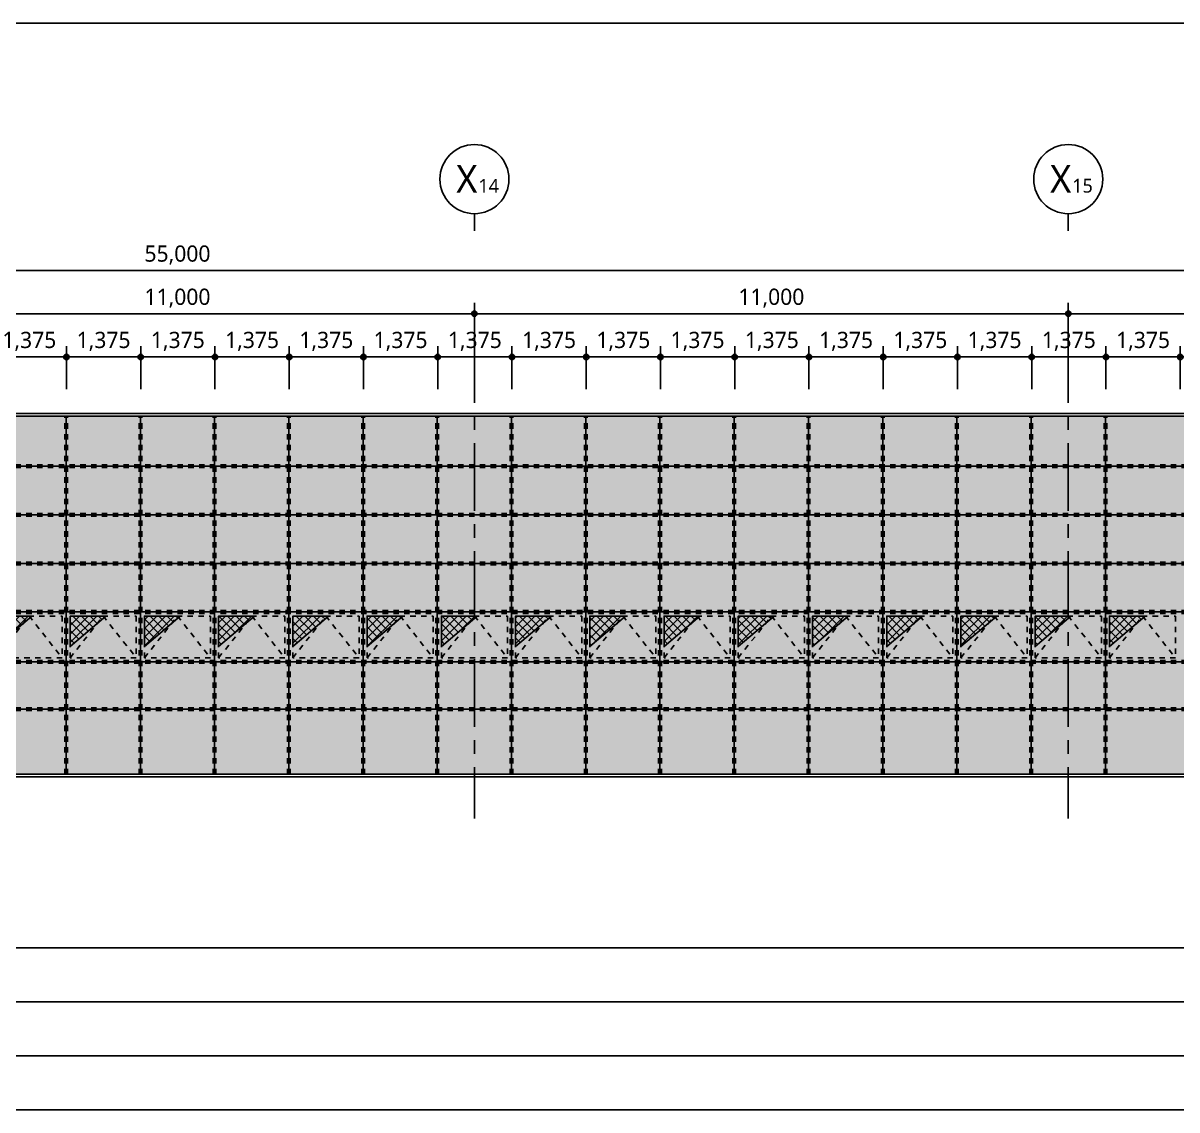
# Model space of a CAD drawing. Header units: millimetres. Extents: x 37653813 to 38677796, y 586285 to 874285.
# Drawn here: x 38635877 to 38657249, y 588385 to 608518 of the extents above; entities that cross this region are included whole.
import ezdxf
from ezdxf.enums import TextEntityAlignment as Align
from ezdxf.xclip import XClip

# ---------------------------------------------------------------- set-up
doc = ezdxf.new("R2010")
doc.units = ezdxf.units.MM
doc.header["$LTSCALE"] = 1000
doc.header["$MEASUREMENT"] = 0
doc.header["$XCLIPFRAME"] = 0
doc.header["$PDSIZE"] = -10
doc.linetypes.add('CENTER', pattern=[2, 1.25, -0.25, 0.25, -0.25])
doc.linetypes.add('HIDDEN', pattern=[2, 1, -1])
doc.layers.get('0').update_dxf_attribs({"linetype": 'CONTINUOUS'})
doc.layers.get('Defpoints').update_dxf_attribs({"color": 161, "linetype": 'CONTINUOUS'})
for name, color, linetype in [('BOX', 6, 'CONTINUOUS'), ('CEN(ST)', 1, 'CENTER'), ('dim0', 7, 'CONTINUOUS'), ('hatch', 8, 'CONTINUOUS'), ('SYM(AXIS)', 7, 'CONTINUOUS'), ('TEXT(AXIS)', 2, 'CONTINUOUS'), ('WIN(커튼월)_외부', 4, 'CONTINUOUS'), ('WIN(커튼월_HID)_외부', 252, 'HIDDEN'), ('WIN_3(커튼월)_외부', 252, 'HIDDEN')]:
    doc.layers.add(name, color=color, linetype=linetype)
doc.layers.add('먹-WIN(커튼월)', color=7, linetype='CONTINUOUS', true_color=0xe0f2ff)
doc.styles.add('나눔바른고딕', font='NanumBarunGothic.ttf')
doc.dimstyles.new('A1-100', dxfattribs={"dimtxt": 3, "dimasz": 1, "dimexe": 2, "dimexo": 2, "dimgap": 1, "dimtad": 1, "dimdec": 0, "dimzin": 12, "dimdsep": 46, "dimlunit": 6, "dimtxsty": '나눔바른고딕', "dimblk1": 'DIMDOT', "dimblk2": 'DIMDOT', "dimsah": 1, "dimcen": -1, "dimdle": 2, "dimclrd": 256, "dimclre": 256, "dimclrt": 3, "dimadec": 0, "dimazin": 0, "dimtfac": 1, "dimtdec": 0, "dimtix": 1, "dimtmove": 2, "dimatfit": 3, "dimldrblk": 'DIMDOT', "dimfxl": 1, "dimtvp": 1, "dimtolj": 1, "dimtzin": 12, "dimlwd": -1, "dimlwe": -1, "dimarcsym": 0})

# ---------------------------------------------------------------- blocks, each defined once
blk = doc.blocks.new('A$C2DB153E7')
at = {"layer": 'hatch'}
h = blk.add_hatch(dxfattribs=at)
h.set_pattern_fill('_USER', color=252, scale=112.5, angle=45, double=1, pattern_type=0)
h.set_pattern_definition([(44.99999999999999, (-5906.3366872482, -13786.875), (-79.5495128834866, 79.5495128834866), []), (135, (-5906.3366872482, -13786.875), (-79.5495128834866, -79.5495128834866), [])])
h.paths.add_polyline_path([(662.5000000037253, 0), (-7.450580596923828e-09, -562.5), (-7.450580596923828e-09, 0)])
at = {"layer": 'hatch', "color": 252}
blk.add_lwpolyline([(662.5000000037253, 0), (-7.450580596923828e-09, -562.5), (-7.450580596923828e-09, 0)], close=True, dxfattribs=at)
blk = doc.blocks.new('A$C26893fde')
blk.add_wipeout([(8126.9086349383, 7189.999418636842), (174351.90863494674, 7189.999418636347), (174351.90863494674, 459.99941864199354), (8126.9086349383, 459.9994186424592)])
at = {"layer": '먹-WIN(커튼월)', "ltscale": 0.1}
h = blk.add_hatch(dxfattribs=at)
h.set_pattern_fill('DOTS', color=254, scale=3000)
h.set_pattern_definition([(0, (-37795372.13502173, -766752.4705113305), (93.75, 187.5), [0, -187.5])])
h.paths.add_polyline_path([(174301.9086349458, 7139.999418635969), (8176.9086349383, 7139.999418636435), (8176.9086349383, 4389.999418637832), (174301.9086349458, 4389.999418637366)])
h = blk.add_hatch(dxfattribs=at)
h.set_pattern_fill('DOTS', color=256, scale=3000)
h.set_pattern_definition([(0, (-37795372.13502173, -769452.4705113304), (93.75, 187.5), [0, -187.5])])
h.paths.add_polyline_path([(174301.9086349458, 4389.999418637482), (8176.9086349383, 4389.999418637948), (8176.9086349383, 1689.999418637948), (174301.9086349458, 1689.999418637482)])
h = blk.add_hatch(dxfattribs=at)
h.set_pattern_fill('DOTS', color=254, scale=3000)
h.set_pattern_definition([(0, (-37795372.13502173, -772202.4705113296), (93.75, 187.5), [0, -187.5])])
h.paths.add_polyline_path([(174301.9086349458, 1689.9994186369), (8176.9086349383, 1689.999418637366), (8176.9086349383, 509.9994186453987), (174301.9086349458, 509.999418644933)])
at = {"layer": 'WIN(커튼월)_외부', "ltscale": 1000}
for p, q in [((8126.9086349383, 7189.999418636551), (174351.9086349458, 7189.999418636085)), ((8126.9086349383, 7189.999418636551), (174351.9086349458, 7189.999418636085)), ((8176.9086349383, 7139.999418636551), (174301.9086349458, 7139.999418636085)), ((144239.4086349383, 509.999418644933), (144239.4086349383, 7139.999418636551)), ((145614.4086349383, 509.999418644933), (145614.4086349383, 7139.999418636551)), ((146989.4086349383, 509.999418644933), (146989.4086349383, 7139.999418636551)), ((148364.4086349383, 509.999418644933), (148364.4086349383, 7139.999418636551)), ((149739.4086349383, 509.999418644933), (149739.4086349383, 7139.999418636551)), ((151114.4086349383, 509.999418644933), (151114.4086349383, 7139.999418636551)), ((152489.4086349383, 509.999418644933), (152489.4086349383, 7139.999418636551)), ((153864.4086349383, 509.999418644933), (153864.4086349383, 7139.999418636551)), ((155239.4086349383, 509.999418644933), (155239.4086349383, 7139.999418636551)), ((156614.4086349383, 509.999418644933), (156614.4086349383, 7139.999418636551)), ((157989.4086349383, 509.999418644933), (157989.4086349383, 7139.999418636551)), ((159364.4086349383, 509.999418644933), (159364.4086349383, 7139.999418636551)), ((160739.4086349383, 509.999418644933), (160739.4086349383, 7139.999418636551)), ((162114.4086349383, 509.999418644933), (162114.4086349383, 7139.999418636551)), ((163489.4086349383, 509.999418644933), (163489.4086349383, 7139.999418636551)), ((8176.9086349383, 6214.999418638414), (174251.9086349458, 6214.999418637948)), ((8176.9086349383, 6214.999418638414), (174251.9086349458, 6214.999418637948)), ((8176.9086349383, 6214.999418638414), (174251.9086349458, 6214.999418637948)), ((8176.9086349383, 6214.999418638414), (174251.9086349458, 6214.999418637948)), ((8176.9086349383, 5314.999418638414), (174251.9086349458, 5314.999418637948)), ((8176.9086349383, 5314.999418638414), (174251.9086349458, 5314.999418637948)), ((8176.9086349383, 5314.999418638414), (174251.9086349458, 5314.999418637948)), ((8176.9086349383, 5314.999418638414), (174251.9086349458, 5314.999418637948)), ((8176.9086349383, 4414.999418638414), (174251.9086349458, 4414.999418637948)), ((8176.9086349383, 4414.999418638414), (174251.9086349458, 4414.999418637948)), ((8176.9086349383, 4414.999418638414), (174251.9086349458, 4414.999418637948)), ((8176.9086349383, 4414.999418638414), (174251.9086349458, 4414.999418637948)), ((8176.9086349383, 3514.999418638414), (174251.9086349458, 3514.999418637948)), ((8176.9086349383, 2589.999418638414), (174251.9086349458, 2589.999418637948)), ((8176.9086349383, 1714.999418638414), (174251.9086349458, 1714.999418637948)), ((8126.9086349383, 459.9994186458644), (174351.9086349458, 459.9994186453987)), ((8176.9086349383, 509.999418644933), (174301.9086349458, 509.9994186453987))]:
    blk.add_line(p, q, dxfattribs=at)
at = {"layer": 'WIN(커튼월_HID)_외부', "ltscale": 0.1}
for p, q in [((144214.4086349383, 509.999418644933), (144214.4086349383, 7139.999418636551)), ((144264.4086349383, 509.999418644933), (144264.4086349383, 7139.999418636551)), ((145589.4086349383, 509.999418644933), (145589.4086349383, 7139.999418636551)), ((145639.4086349383, 509.999418644933), (145639.4086349383, 7139.999418636551)), ((146964.4086349383, 509.999418644933), (146964.4086349383, 7139.999418636551)), ((147014.4086349383, 509.999418644933), (147014.4086349383, 7139.999418636551)), ((148339.4086349383, 509.999418644933), (148339.4086349383, 7139.999418636551)), ((148389.4086349383, 509.999418644933), (148389.4086349383, 7139.999418636551)), ((149714.4086349383, 509.999418644933), (149714.4086349383, 7139.999418636551)), ((149764.4086349383, 509.999418644933), (149764.4086349383, 7139.999418636551)), ((151089.4086349383, 509.999418644933), (151089.4086349383, 7139.999418636551)), ((151139.4086349383, 509.999418644933), (151139.4086349383, 7139.999418636551)), ((152464.4086349383, 509.999418644933), (152464.4086349383, 7139.999418636551)), ((152514.4086349383, 509.999418644933), (152514.4086349383, 7139.999418636551)), ((153839.4086349383, 509.999418644933), (153839.4086349383, 7139.999418636551)), ((153889.4086349383, 509.999418644933), (153889.4086349383, 7139.999418636551)), ((155214.4086349383, 509.999418644933), (155214.4086349383, 7139.999418636551)), ((155264.4086349383, 509.999418644933), (155264.4086349383, 7139.999418636551)), ((156589.4086349383, 509.999418644933), (156589.4086349383, 7139.999418636551)), ((156639.4086349383, 509.999418644933), (156639.4086349383, 7139.999418636551)), ((157964.4086349383, 509.999418644933), (157964.4086349383, 7139.999418636551)), ((158014.4086349383, 509.999418644933), (158014.4086349383, 7139.999418636551)), ((159339.4086349383, 509.999418644933), (159339.4086349383, 7139.999418636551)), ((159389.4086349383, 509.999418644933), (159389.4086349383, 7139.999418636551)), ((160714.4086349383, 509.999418644933), (160714.4086349383, 7139.999418636551)), ((160764.4086349383, 509.999418644933), (160764.4086349383, 7139.999418636551)), ((162089.4086349383, 509.999418644933), (162089.4086349383, 7139.999418636551)), ((162139.4086349383, 509.999418644933), (162139.4086349383, 7139.999418636551)), ((163464.4086349383, 509.999418644933), (163464.4086349383, 7139.999418636551)), ((163514.4086349383, 509.999418644933), (163514.4086349383, 7139.999418636551)), ((8176.9086349383, 6239.999418638414), (174251.9086349458, 6239.999418637948)), ((8171.9086349383, 6189.999418638414), (174246.9086349458, 6189.999418637017)), ((8171.9086349383, 5289.999418638414), (174246.9086349458, 5289.999418637017)), ((8176.9086349383, 5339.999418638414), (174251.9086349458, 5339.999418637948)), ((8171.9086349383, 4389.999418638414), (174246.9086349458, 4389.999418637017)), ((8176.9086349383, 4439.999418638414), (174251.9086349458, 4439.999418637948)), ((8176.9086349383, 3539.999418638414), (174251.9086349458, 3539.999418637948)), ((8176.9086349383, 3489.999418638414), (174251.9086349458, 3489.999418637017)), ((8176.9086349383, 2614.999418638414), (174251.9086349458, 2614.999418637948)), ((8176.9086349383, 2564.999418638414), (174251.9086349458, 2564.999418637017)), ((8176.9086349383, 1739.999418638414), (174251.9086349458, 1739.999418637948)), ((8176.9086349383, 1689.999418638414), (174251.9086349458, 1689.999418637017))]:
    blk.add_line(p, q, dxfattribs=at)
for points in [[(142939.4086349383, 3439.999418638414), (144164.4086349383, 3439.999418638414), (144164.4086349383, 2664.999418638414), (142939.4086349383, 2664.999418638414)], [(144314.4086349383, 3439.999418638414), (145539.4086349383, 3439.999418638414), (145539.4086349383, 2664.999418638414), (144314.4086349383, 2664.999418638414)], [(145689.4086349383, 3439.999418638414), (146914.4086349383, 3439.999418638414), (146914.4086349383, 2664.999418638414), (145689.4086349383, 2664.999418638414)], [(147064.4086349383, 3439.999418638414), (148289.4086349383, 3439.999418638414), (148289.4086349383, 2664.999418638414), (147064.4086349383, 2664.999418638414)], [(148439.4086349383, 3439.999418638414), (149664.4086349383, 3439.999418638414), (149664.4086349383, 2664.999418638414), (148439.4086349383, 2664.999418638414)], [(149814.4086349383, 3439.999418638414), (151039.4086349383, 3439.999418638414), (151039.4086349383, 2664.999418638414), (149814.4086349383, 2664.999418638414)], [(151189.4086349383, 3439.999418638414), (152414.4086349383, 3439.999418638414), (152414.4086349383, 2664.999418638414), (151189.4086349383, 2664.999418638414)], [(152564.4086349383, 3439.999418638414), (153789.4086349383, 3439.999418638414), (153789.4086349383, 2664.999418638414), (152564.4086349383, 2664.999418638414)], [(153939.4086349383, 3439.999418638414), (155164.4086349383, 3439.999418638414), (155164.4086349383, 2664.999418638414), (153939.4086349383, 2664.999418638414)], [(155314.4086349383, 3439.999418638414), (156539.4086349383, 3439.999418638414), (156539.4086349383, 2664.999418638414), (155314.4086349383, 2664.999418638414)], [(156689.4086349383, 3439.999418638414), (157914.4086349383, 3439.999418638414), (157914.4086349383, 2664.999418638414), (156689.4086349383, 2664.999418638414)], [(158064.4086349383, 3439.999418638414), (159289.4086349383, 3439.999418638414), (159289.4086349383, 2664.999418638414), (158064.4086349383, 2664.999418638414)], [(159439.4086349383, 3439.999418638414), (160664.4086349383, 3439.999418638414), (160664.4086349383, 2664.999418638414), (159439.4086349383, 2664.999418638414)], [(160814.4086349383, 3439.999418638414), (162039.4086349383, 3439.999418638414), (162039.4086349383, 2664.999418638414), (160814.4086349383, 2664.999418638414)], [(162189.4086349383, 3439.999418638414), (163414.4086349383, 3439.999418638414), (163414.4086349383, 2664.999418638414), (162189.4086349383, 2664.999418638414)], [(163564.4086349383, 3439.999418638414), (164789.4086349383, 3439.999418638414), (164789.4086349383, 2664.999418638414), (163564.4086349383, 2664.999418638414)]]:
    blk.add_lwpolyline(points, close=True, dxfattribs=at)
at = {"layer": 'WIN_3(커튼월)_외부', "ltscale": 0.1}
for points in [[(142939.4086349383, 2664.999418638414), (143551.9086349383, 3439.999418638414), (144164.4086349383, 2664.999418638414)], [(144314.4086349383, 2664.999418638414), (144926.9086349383, 3439.999418638414), (145539.4086349383, 2664.999418638414)], [(145689.4086349383, 2664.999418638414), (146301.9086349383, 3439.999418638414), (146914.4086349383, 2664.999418638414)], [(147064.4086349383, 2664.999418638414), (147676.9086349383, 3439.999418638414), (148289.4086349383, 2664.999418638414)], [(148439.4086349383, 2664.999418638414), (149051.9086349383, 3439.999418638414), (149664.4086349383, 2664.999418638414)], [(149814.4086349383, 2664.999418638414), (150426.9086349383, 3439.999418638414), (151039.4086349383, 2664.999418638414)], [(151189.4086349383, 2664.999418638414), (151801.9086349383, 3439.999418638414), (152414.4086349383, 2664.999418638414)], [(152564.4086349383, 2664.999418638414), (153176.9086349383, 3439.999418638414), (153789.4086349383, 2664.999418638414)], [(153939.4086349383, 2664.999418638414), (154551.9086349383, 3439.999418638414), (155164.4086349383, 2664.999418638414)], [(155314.4086349383, 2664.999418638414), (155926.9086349383, 3439.999418638414), (156539.4086349383, 2664.999418638414)], [(156689.4086349383, 2664.999418638414), (157301.9086349383, 3439.999418638414), (157914.4086349383, 2664.999418638414)], [(158064.4086349383, 2664.999418638414), (158676.9086349383, 3439.999418638414), (159289.4086349383, 2664.999418638414)], [(159439.4086349383, 2664.999418638414), (160051.9086349383, 3439.999418638414), (160664.4086349383, 2664.999418638414)], [(160814.4086349383, 2664.999418638414), (161426.9086349383, 3439.999418638414), (162039.4086349383, 2664.999418638414)], [(162189.4086349383, 2664.999418638414), (162801.9086349383, 3439.999418638414), (163414.4086349383, 2664.999418638414)], [(163564.4086349383, 2664.999418638414), (164176.9086349383, 3439.999418638414), (164789.4086349383, 2664.999418638414)]]:
    blk.add_lwpolyline(points, dxfattribs=at)
at = {"ltscale": 0.1}
for p in [(142939.4086349458, 3439.999418638414), (144314.4086349458, 3439.999418638414), (145689.4086349458, 3439.999418638414), (147064.4086349458, 3439.999418638414), (148439.4086349458, 3439.999418638414), (149814.4086349458, 3439.999418638414), (151189.4086349458, 3439.999418638414), (152564.4086349458, 3439.999418638414), (153939.4086349458, 3439.999418638414), (155314.4086349458, 3439.999418638414), (156689.4086349458, 3439.999418638414), (158064.4086349458, 3439.999418638414), (159439.4086349458, 3439.999418638414), (160814.4086349458, 3439.999418638414), (162189.4086349458, 3439.999418638414), (163564.4086349458, 3439.999418638414)]:
    blk.add_blockref('A$C2DB153E7', p, dxfattribs=at)
blk = doc.blocks.new('DIMDOT')
at = {"linetype": 'Continuous'}
for p, q in [((-2, 0), (2, 0)), ((0, -2), (0, 2))]:
    blk.add_line(p, q, dxfattribs=at)
for radius in [0.5, 0.25]:
    blk.add_circle((0, 0), radius, dxfattribs=at)
blk = doc.blocks.new('*D309')
at = {"layer": 'Defpoints', "color": 0, "transparency": 16777216}
for p in [(38666236.51168851, 603933.8459047583), (38611236.51168855, 601533.8459047583), (38666236.51168851, 601533.8459047572)]:
    blk.add_point(p, dxfattribs=at)
at = {"layer": 'dim0', "transparency": 16777216}
for p, q in [((38611236.51168855, 601733.8459047583), (38611236.51168855, 604133.8459047583)), ((38666236.51168851, 601733.8459047572), (38666236.51168851, 604133.8459047583)), ((38611336.51168855, 603933.8459047583), (38666136.51168851, 603933.8459047583))]:
    blk.add_line(p, q, dxfattribs=at)
at = {"layer": 'dim0', "transparency": 16777216, "xscale": 100, "yscale": 100, "zscale": 100, "rotation": 180}
blk.add_blockref('DIMDOT', (38611236.51168855, 603933.8459047583), dxfattribs=at)
at = {"layer": 'dim0', "transparency": 16777216, "xscale": 100, "yscale": 100, "zscale": 100}
blk.add_blockref('DIMDOT', (38666236.51168851, 603933.8459047583), dxfattribs=at)
at = {"layer": 'dim0', "color": 3, "transparency": 16777216, "insert": (38638736.51168853, 604221.5019380454), "char_height": 300, "attachment_point": 5, "style": '나눔바른고딕'}
blk.add_mtext('\\A1;55,000', dxfattribs=at)
blk = doc.blocks.new('*D314')
at = {"layer": 'Defpoints', "color": 0, "transparency": 16777216}
for p in [(38633236.51168852, 603133.845904756), (38633236.51168852, 601533.8459047562), (38644236.51168852, 601533.8459047568)]:
    blk.add_point(p, dxfattribs=at)
at = {"layer": 'dim0', "transparency": 16777216}
for p, q in [((38633236.51168852, 601733.8459047562), (38633236.51168852, 603333.845904756)), ((38644136.51168852, 603133.845904756), (38633336.51168852, 603133.845904756)), ((38644236.51168852, 601733.8459047568), (38644236.51168852, 603333.845904756))]:
    blk.add_line(p, q, dxfattribs=at)
at = {"layer": 'dim0', "transparency": 16777216, "xscale": 100, "yscale": 100, "zscale": 100, "rotation": 180}
blk.add_blockref('DIMDOT', (38633236.51168852, 603133.845904756), dxfattribs=at)
at = {"layer": 'dim0', "transparency": 16777216, "xscale": 100, "yscale": 100, "zscale": 100}
blk.add_blockref('DIMDOT', (38644236.51168852, 603133.845904756), dxfattribs=at)
at = {"layer": 'dim0', "color": 3, "transparency": 16777216, "insert": (38638736.51168852, 603421.501938043), "char_height": 300, "attachment_point": 5, "style": '나눔바른고딕'}
blk.add_mtext('\\A1;11,000', dxfattribs=at)
blk = doc.blocks.new('A$C2F20087E')
at = {"layer": 'SYM(AXIS)'}
blk.add_line((600.0000756429507, -3.89362685382e-05), (600.0000756434165, 299.9999610639643), dxfattribs=at)
blk.add_circle((600.0000756429507, 899.9999610637316), 600, dxfattribs=at)
blk = doc.blocks.new('*D315')
at = {"layer": 'Defpoints', "color": 0, "transparency": 16777216}
for p in [(38644236.51168852, 603133.845904756), (38644236.51168852, 601533.8459047562), (38655236.51168852, 601533.8459047568)]:
    blk.add_point(p, dxfattribs=at)
at = {"layer": 'dim0', "transparency": 16777216}
for p, q in [((38644236.51168852, 601733.8459047562), (38644236.51168852, 603333.845904756)), ((38655136.51168852, 603133.845904756), (38644336.51168852, 603133.845904756)), ((38655236.51168852, 601733.8459047568), (38655236.51168852, 603333.845904756))]:
    blk.add_line(p, q, dxfattribs=at)
at = {"layer": 'dim0', "transparency": 16777216, "xscale": 100, "yscale": 100, "zscale": 100, "rotation": 180}
blk.add_blockref('DIMDOT', (38644236.51168852, 603133.845904756), dxfattribs=at)
at = {"layer": 'dim0', "transparency": 16777216, "xscale": 100, "yscale": 100, "zscale": 100}
blk.add_blockref('DIMDOT', (38655236.51168852, 603133.845904756), dxfattribs=at)
at = {"layer": 'dim0', "color": 3, "transparency": 16777216, "insert": (38649736.51168852, 603421.501938043), "char_height": 300, "attachment_point": 5, "style": '나눔바른고딕'}
blk.add_mtext('\\A1;11,000', dxfattribs=at)
blk = doc.blocks.new('*D316')
at = {"layer": 'Defpoints', "color": 0, "transparency": 16777216}
for p in [(38655236.51168852, 603133.845904756), (38655236.51168852, 601533.8459047562), (38666236.51168852, 601533.8459047568)]:
    blk.add_point(p, dxfattribs=at)
at = {"layer": 'dim0', "transparency": 16777216}
for p, q in [((38655236.51168852, 601733.8459047562), (38655236.51168852, 603333.845904756)), ((38666136.51168852, 603133.845904756), (38655336.51168852, 603133.845904756)), ((38666236.51168852, 601733.8459047568), (38666236.51168852, 603333.845904756))]:
    blk.add_line(p, q, dxfattribs=at)
at = {"layer": 'dim0', "transparency": 16777216, "xscale": 100, "yscale": 100, "zscale": 100, "rotation": 180}
blk.add_blockref('DIMDOT', (38655236.51168852, 603133.845904756), dxfattribs=at)
at = {"layer": 'dim0', "transparency": 16777216, "xscale": 100, "yscale": 100, "zscale": 100}
blk.add_blockref('DIMDOT', (38666236.51168852, 603133.845904756), dxfattribs=at)
at = {"layer": 'dim0', "color": 3, "transparency": 16777216, "insert": (38660736.51168852, 603421.501938043), "char_height": 300, "attachment_point": 5, "style": '나눔바른고딕'}
blk.add_mtext('\\A1;11,000', dxfattribs=at)
blk = doc.blocks.new('*D333')
at = {"layer": 'Defpoints', "color": 0, "transparency": 16777216}
for p in [(38636679.54820521, 602333.8459047576), (38635304.54820521, 601533.8459047576), (38636679.54820521, 601533.8459050359)]:
    blk.add_point(p, dxfattribs=at)
at = {"layer": 'dim0', "transparency": 16777216}
for p, q in [((38635304.54820521, 601733.8459047576), (38635304.54820521, 602533.8459047576)), ((38636679.54820521, 601733.8459050359), (38636679.54820521, 602533.8459047576)), ((38635404.54820521, 602333.8459047576), (38636579.54820521, 602333.8459047576))]:
    blk.add_line(p, q, dxfattribs=at)
at = {"layer": 'dim0', "transparency": 16777216, "xscale": 100, "yscale": 100, "zscale": 100, "rotation": 180}
blk.add_blockref('DIMDOT', (38635304.54820521, 602333.8459047576), dxfattribs=at)
at = {"layer": 'dim0', "transparency": 16777216, "xscale": 100, "yscale": 100, "zscale": 100}
blk.add_blockref('DIMDOT', (38636679.54820521, 602333.8459047576), dxfattribs=at)
at = {"layer": 'dim0', "color": 3, "transparency": 16777216, "insert": (38635992.04820521, 602621.7099824275), "char_height": 300, "attachment_point": 5, "style": '나눔바른고딕'}
blk.add_mtext('\\A1;1,375', dxfattribs=at)
blk = doc.blocks.new('*D334')
at = {"layer": 'Defpoints', "color": 0, "transparency": 16777216}
for p in [(38638054.87388266, 602333.8459047576), (38636679.87388266, 601533.8459047576), (38638054.87388266, 601533.8459050359)]:
    blk.add_point(p, dxfattribs=at)
at = {"layer": 'dim0', "transparency": 16777216}
for p, q in [((38636679.87388266, 601733.8459047576), (38636679.87388266, 602533.8459047576)), ((38638054.87388266, 601733.8459050359), (38638054.87388266, 602533.8459047576)), ((38636779.87388266, 602333.8459047576), (38637954.87388266, 602333.8459047576))]:
    blk.add_line(p, q, dxfattribs=at)
at = {"layer": 'dim0', "transparency": 16777216, "xscale": 100, "yscale": 100, "zscale": 100, "rotation": 180}
blk.add_blockref('DIMDOT', (38636679.87388266, 602333.8459047576), dxfattribs=at)
at = {"layer": 'dim0', "transparency": 16777216, "xscale": 100, "yscale": 100, "zscale": 100}
blk.add_blockref('DIMDOT', (38638054.87388266, 602333.8459047576), dxfattribs=at)
at = {"layer": 'dim0', "color": 3, "transparency": 16777216, "insert": (38637367.37388266, 602621.7099824275), "char_height": 300, "attachment_point": 5, "style": '나눔바른고딕'}
blk.add_mtext('\\A1;1,375', dxfattribs=at)
blk = doc.blocks.new('*D335')
at = {"layer": 'Defpoints', "color": 0, "transparency": 16777216}
for p in [(38639430.19956011, 602333.8459047576), (38638055.19956011, 601533.8459047576), (38639430.19956011, 601533.8459050359)]:
    blk.add_point(p, dxfattribs=at)
at = {"layer": 'dim0', "transparency": 16777216}
for p, q in [((38638055.19956011, 601733.8459047576), (38638055.19956011, 602533.8459047576)), ((38639430.19956011, 601733.8459050359), (38639430.19956011, 602533.8459047576)), ((38638155.19956011, 602333.8459047576), (38639330.19956011, 602333.8459047576))]:
    blk.add_line(p, q, dxfattribs=at)
at = {"layer": 'dim0', "transparency": 16777216, "xscale": 100, "yscale": 100, "zscale": 100, "rotation": 180}
blk.add_blockref('DIMDOT', (38638055.19956011, 602333.8459047576), dxfattribs=at)
at = {"layer": 'dim0', "transparency": 16777216, "xscale": 100, "yscale": 100, "zscale": 100}
blk.add_blockref('DIMDOT', (38639430.19956011, 602333.8459047576), dxfattribs=at)
at = {"layer": 'dim0', "color": 3, "transparency": 16777216, "insert": (38638742.69956011, 602621.7099824275), "char_height": 300, "attachment_point": 5, "style": '나눔바른고딕'}
blk.add_mtext('\\A1;1,375', dxfattribs=at)
blk = doc.blocks.new('*D336')
at = {"layer": 'Defpoints', "color": 0, "transparency": 16777216}
for p in [(38640805.52523756, 602333.8459047576), (38639430.52523756, 601533.8459047576), (38640805.52523756, 601533.8459050359)]:
    blk.add_point(p, dxfattribs=at)
at = {"layer": 'dim0', "transparency": 16777216}
for p, q in [((38639430.52523756, 601733.8459047576), (38639430.52523756, 602533.8459047576)), ((38640805.52523756, 601733.8459050359), (38640805.52523756, 602533.8459047576)), ((38639530.52523756, 602333.8459047576), (38640705.52523756, 602333.8459047576))]:
    blk.add_line(p, q, dxfattribs=at)
at = {"layer": 'dim0', "transparency": 16777216, "xscale": 100, "yscale": 100, "zscale": 100, "rotation": 180}
blk.add_blockref('DIMDOT', (38639430.52523756, 602333.8459047576), dxfattribs=at)
at = {"layer": 'dim0', "transparency": 16777216, "xscale": 100, "yscale": 100, "zscale": 100}
blk.add_blockref('DIMDOT', (38640805.52523756, 602333.8459047576), dxfattribs=at)
at = {"layer": 'dim0', "color": 3, "transparency": 16777216, "insert": (38640118.02523756, 602621.7099824275), "char_height": 300, "attachment_point": 5, "style": '나눔바른고딕'}
blk.add_mtext('\\A1;1,375', dxfattribs=at)
blk = doc.blocks.new('*D337')
at = {"layer": 'Defpoints', "color": 0, "transparency": 16777216}
for p in [(38642180.85091501, 602333.8459047576), (38640805.85091501, 601533.8459047576), (38642180.85091501, 601533.8459050359)]:
    blk.add_point(p, dxfattribs=at)
at = {"layer": 'dim0', "transparency": 16777216}
for p, q in [((38640805.85091501, 601733.8459047576), (38640805.85091501, 602533.8459047576)), ((38642180.85091501, 601733.8459050359), (38642180.85091501, 602533.8459047576)), ((38640905.85091501, 602333.8459047576), (38642080.85091501, 602333.8459047576))]:
    blk.add_line(p, q, dxfattribs=at)
at = {"layer": 'dim0', "transparency": 16777216, "xscale": 100, "yscale": 100, "zscale": 100, "rotation": 180}
blk.add_blockref('DIMDOT', (38640805.85091501, 602333.8459047576), dxfattribs=at)
at = {"layer": 'dim0', "transparency": 16777216, "xscale": 100, "yscale": 100, "zscale": 100}
blk.add_blockref('DIMDOT', (38642180.85091501, 602333.8459047576), dxfattribs=at)
at = {"layer": 'dim0', "color": 3, "transparency": 16777216, "insert": (38641493.35091501, 602621.7099824275), "char_height": 300, "attachment_point": 5, "style": '나눔바른고딕'}
blk.add_mtext('\\A1;1,375', dxfattribs=at)
blk = doc.blocks.new('*D338')
at = {"layer": 'Defpoints', "color": 0, "transparency": 16777216}
for p in [(38643556.17659246, 602333.8459047576), (38642181.17659246, 601533.8459047576), (38643556.17659246, 601533.8459050359)]:
    blk.add_point(p, dxfattribs=at)
at = {"layer": 'dim0', "transparency": 16777216}
for p, q in [((38642181.17659246, 601733.8459047576), (38642181.17659246, 602533.8459047576)), ((38643556.17659246, 601733.8459050359), (38643556.17659246, 602533.8459047576)), ((38642281.17659246, 602333.8459047576), (38643456.17659246, 602333.8459047576))]:
    blk.add_line(p, q, dxfattribs=at)
at = {"layer": 'dim0', "transparency": 16777216, "xscale": 100, "yscale": 100, "zscale": 100, "rotation": 180}
blk.add_blockref('DIMDOT', (38642181.17659246, 602333.8459047576), dxfattribs=at)
at = {"layer": 'dim0', "transparency": 16777216, "xscale": 100, "yscale": 100, "zscale": 100}
blk.add_blockref('DIMDOT', (38643556.17659246, 602333.8459047576), dxfattribs=at)
at = {"layer": 'dim0', "color": 3, "transparency": 16777216, "insert": (38642868.67659246, 602621.7099824275), "char_height": 300, "attachment_point": 5, "style": '나눔바른고딕'}
blk.add_mtext('\\A1;1,375', dxfattribs=at)
blk = doc.blocks.new('*D339')
at = {"layer": 'Defpoints', "color": 0, "transparency": 16777216}
for p in [(38644931.50226991, 602333.8459047576), (38643556.50226991, 601533.8459047576), (38644931.50226991, 601533.8459050359)]:
    blk.add_point(p, dxfattribs=at)
at = {"layer": 'dim0', "transparency": 16777216}
for p, q in [((38643556.50226991, 601733.8459047576), (38643556.50226991, 602533.8459047576)), ((38644931.50226991, 601733.8459050359), (38644931.50226991, 602533.8459047576)), ((38643656.50226991, 602333.8459047576), (38644831.50226991, 602333.8459047576))]:
    blk.add_line(p, q, dxfattribs=at)
at = {"layer": 'dim0', "transparency": 16777216, "xscale": 100, "yscale": 100, "zscale": 100, "rotation": 180}
blk.add_blockref('DIMDOT', (38643556.50226991, 602333.8459047576), dxfattribs=at)
at = {"layer": 'dim0', "transparency": 16777216, "xscale": 100, "yscale": 100, "zscale": 100}
blk.add_blockref('DIMDOT', (38644931.50226991, 602333.8459047576), dxfattribs=at)
at = {"layer": 'dim0', "color": 3, "transparency": 16777216, "insert": (38644244.00226991, 602621.7099824275), "char_height": 300, "attachment_point": 5, "style": '나눔바른고딕'}
blk.add_mtext('\\A1;1,375', dxfattribs=at)
blk = doc.blocks.new('*D340')
at = {"layer": 'Defpoints', "color": 0, "transparency": 16777216}
for p in [(38646306.82794736, 602333.8459047576), (38644931.82794736, 601533.8459047576), (38646306.82794736, 601533.8459050359)]:
    blk.add_point(p, dxfattribs=at)
at = {"layer": 'dim0', "transparency": 16777216}
for p, q in [((38644931.82794736, 601733.8459047576), (38644931.82794736, 602533.8459047576)), ((38646306.82794736, 601733.8459050359), (38646306.82794736, 602533.8459047576)), ((38645031.82794736, 602333.8459047576), (38646206.82794736, 602333.8459047576))]:
    blk.add_line(p, q, dxfattribs=at)
at = {"layer": 'dim0', "transparency": 16777216, "xscale": 100, "yscale": 100, "zscale": 100, "rotation": 180}
blk.add_blockref('DIMDOT', (38644931.82794736, 602333.8459047576), dxfattribs=at)
at = {"layer": 'dim0', "transparency": 16777216, "xscale": 100, "yscale": 100, "zscale": 100}
blk.add_blockref('DIMDOT', (38646306.82794736, 602333.8459047576), dxfattribs=at)
at = {"layer": 'dim0', "color": 3, "transparency": 16777216, "insert": (38645619.32794736, 602621.7099824275), "char_height": 300, "attachment_point": 5, "style": '나눔바른고딕'}
blk.add_mtext('\\A1;1,375', dxfattribs=at)
blk = doc.blocks.new('*D341')
at = {"layer": 'Defpoints', "color": 0, "transparency": 16777216}
for p in [(38647682.15362481, 602333.8459047576), (38646307.15362481, 601533.8459047576), (38647682.15362481, 601533.8459050359)]:
    blk.add_point(p, dxfattribs=at)
at = {"layer": 'dim0', "transparency": 16777216}
for p, q in [((38646307.15362481, 601733.8459047576), (38646307.15362481, 602533.8459047576)), ((38647682.15362481, 601733.8459050359), (38647682.15362481, 602533.8459047576)), ((38646407.15362481, 602333.8459047576), (38647582.15362481, 602333.8459047576))]:
    blk.add_line(p, q, dxfattribs=at)
at = {"layer": 'dim0', "transparency": 16777216, "xscale": 100, "yscale": 100, "zscale": 100, "rotation": 180}
blk.add_blockref('DIMDOT', (38646307.15362481, 602333.8459047576), dxfattribs=at)
at = {"layer": 'dim0', "transparency": 16777216, "xscale": 100, "yscale": 100, "zscale": 100}
blk.add_blockref('DIMDOT', (38647682.15362481, 602333.8459047576), dxfattribs=at)
at = {"layer": 'dim0', "color": 3, "transparency": 16777216, "insert": (38646994.65362481, 602621.7099824275), "char_height": 300, "attachment_point": 5, "style": '나눔바른고딕'}
blk.add_mtext('\\A1;1,375', dxfattribs=at)
blk = doc.blocks.new('*D342')
at = {"layer": 'Defpoints', "color": 0, "transparency": 16777216}
for p in [(38649057.47930226, 602333.8459047576), (38647682.47930226, 601533.8459047576), (38649057.47930226, 601533.8459050359)]:
    blk.add_point(p, dxfattribs=at)
at = {"layer": 'dim0', "transparency": 16777216}
for p, q in [((38647682.47930226, 601733.8459047576), (38647682.47930226, 602533.8459047576)), ((38649057.47930226, 601733.8459050359), (38649057.47930226, 602533.8459047576)), ((38647782.47930226, 602333.8459047576), (38648957.47930226, 602333.8459047576))]:
    blk.add_line(p, q, dxfattribs=at)
at = {"layer": 'dim0', "transparency": 16777216, "xscale": 100, "yscale": 100, "zscale": 100, "rotation": 180}
blk.add_blockref('DIMDOT', (38647682.47930226, 602333.8459047576), dxfattribs=at)
at = {"layer": 'dim0', "transparency": 16777216, "xscale": 100, "yscale": 100, "zscale": 100}
blk.add_blockref('DIMDOT', (38649057.47930226, 602333.8459047576), dxfattribs=at)
at = {"layer": 'dim0', "color": 3, "transparency": 16777216, "insert": (38648369.97930226, 602621.7099824275), "char_height": 300, "attachment_point": 5, "style": '나눔바른고딕'}
blk.add_mtext('\\A1;1,375', dxfattribs=at)
blk = doc.blocks.new('*D343')
at = {"layer": 'Defpoints', "color": 0, "transparency": 16777216}
for p in [(38650432.80497971, 602333.8459047576), (38649057.80497971, 601533.8459047576), (38650432.80497971, 601533.8459050359)]:
    blk.add_point(p, dxfattribs=at)
at = {"layer": 'dim0', "transparency": 16777216}
for p, q in [((38649057.80497971, 601733.8459047576), (38649057.80497971, 602533.8459047576)), ((38650432.80497971, 601733.8459050359), (38650432.80497971, 602533.8459047576)), ((38649157.80497971, 602333.8459047576), (38650332.80497971, 602333.8459047576))]:
    blk.add_line(p, q, dxfattribs=at)
at = {"layer": 'dim0', "transparency": 16777216, "xscale": 100, "yscale": 100, "zscale": 100, "rotation": 180}
blk.add_blockref('DIMDOT', (38649057.80497971, 602333.8459047576), dxfattribs=at)
at = {"layer": 'dim0', "transparency": 16777216, "xscale": 100, "yscale": 100, "zscale": 100}
blk.add_blockref('DIMDOT', (38650432.80497971, 602333.8459047576), dxfattribs=at)
at = {"layer": 'dim0', "color": 3, "transparency": 16777216, "insert": (38649745.30497971, 602621.7099824275), "char_height": 300, "attachment_point": 5, "style": '나눔바른고딕'}
blk.add_mtext('\\A1;1,375', dxfattribs=at)
blk = doc.blocks.new('*D344')
at = {"layer": 'Defpoints', "color": 0, "transparency": 16777216}
for p in [(38651808.13065716, 602333.8459047576), (38650433.13065716, 601533.8459047576), (38651808.13065716, 601533.8459050359)]:
    blk.add_point(p, dxfattribs=at)
at = {"layer": 'dim0', "transparency": 16777216}
for p, q in [((38650433.13065716, 601733.8459047576), (38650433.13065716, 602533.8459047576)), ((38651808.13065716, 601733.8459050359), (38651808.13065716, 602533.8459047576)), ((38650533.13065716, 602333.8459047576), (38651708.13065716, 602333.8459047576))]:
    blk.add_line(p, q, dxfattribs=at)
at = {"layer": 'dim0', "transparency": 16777216, "xscale": 100, "yscale": 100, "zscale": 100, "rotation": 180}
blk.add_blockref('DIMDOT', (38650433.13065716, 602333.8459047576), dxfattribs=at)
at = {"layer": 'dim0', "transparency": 16777216, "xscale": 100, "yscale": 100, "zscale": 100}
blk.add_blockref('DIMDOT', (38651808.13065716, 602333.8459047576), dxfattribs=at)
at = {"layer": 'dim0', "color": 3, "transparency": 16777216, "insert": (38651120.63065716, 602621.7099824275), "char_height": 300, "attachment_point": 5, "style": '나눔바른고딕'}
blk.add_mtext('\\A1;1,375', dxfattribs=at)
blk = doc.blocks.new('*D345')
at = {"layer": 'Defpoints', "color": 0, "transparency": 16777216}
for p in [(38653183.45633461, 602333.8459047576), (38651808.45633461, 601533.8459047576), (38653183.45633461, 601533.8459050359)]:
    blk.add_point(p, dxfattribs=at)
at = {"layer": 'dim0', "transparency": 16777216}
for p, q in [((38651808.45633461, 601733.8459047576), (38651808.45633461, 602533.8459047576)), ((38653183.45633461, 601733.8459050359), (38653183.45633461, 602533.8459047576)), ((38651908.45633461, 602333.8459047576), (38653083.45633461, 602333.8459047576))]:
    blk.add_line(p, q, dxfattribs=at)
at = {"layer": 'dim0', "transparency": 16777216, "xscale": 100, "yscale": 100, "zscale": 100, "rotation": 180}
blk.add_blockref('DIMDOT', (38651808.45633461, 602333.8459047576), dxfattribs=at)
at = {"layer": 'dim0', "transparency": 16777216, "xscale": 100, "yscale": 100, "zscale": 100}
blk.add_blockref('DIMDOT', (38653183.45633461, 602333.8459047576), dxfattribs=at)
at = {"layer": 'dim0', "color": 3, "transparency": 16777216, "insert": (38652495.95633461, 602621.7099824275), "char_height": 300, "attachment_point": 5, "style": '나눔바른고딕'}
blk.add_mtext('\\A1;1,375', dxfattribs=at)
blk = doc.blocks.new('*D346')
at = {"layer": 'Defpoints', "color": 0, "transparency": 16777216}
for p in [(38654558.78201206, 602333.8459047576), (38653183.78201206, 601533.8459047576), (38654558.78201206, 601533.8459050359)]:
    blk.add_point(p, dxfattribs=at)
at = {"layer": 'dim0', "transparency": 16777216}
for p, q in [((38653183.78201206, 601733.8459047576), (38653183.78201206, 602533.8459047576)), ((38654558.78201206, 601733.8459050359), (38654558.78201206, 602533.8459047576)), ((38653283.78201206, 602333.8459047576), (38654458.78201206, 602333.8459047576))]:
    blk.add_line(p, q, dxfattribs=at)
at = {"layer": 'dim0', "transparency": 16777216, "xscale": 100, "yscale": 100, "zscale": 100, "rotation": 180}
blk.add_blockref('DIMDOT', (38653183.78201206, 602333.8459047576), dxfattribs=at)
at = {"layer": 'dim0', "transparency": 16777216, "xscale": 100, "yscale": 100, "zscale": 100}
blk.add_blockref('DIMDOT', (38654558.78201206, 602333.8459047576), dxfattribs=at)
at = {"layer": 'dim0', "color": 3, "transparency": 16777216, "insert": (38653871.28201206, 602621.7099824275), "char_height": 300, "attachment_point": 5, "style": '나눔바른고딕'}
blk.add_mtext('\\A1;1,375', dxfattribs=at)
blk = doc.blocks.new('*D347')
at = {"layer": 'Defpoints', "color": 0, "transparency": 16777216}
for p in [(38655934.10768951, 602333.8459047576), (38654559.10768951, 601533.8459047576), (38655934.10768951, 601533.8459050359)]:
    blk.add_point(p, dxfattribs=at)
at = {"layer": 'dim0', "transparency": 16777216}
for p, q in [((38654559.10768951, 601733.8459047576), (38654559.10768951, 602533.8459047576)), ((38655934.10768951, 601733.8459050359), (38655934.10768951, 602533.8459047576)), ((38654659.10768951, 602333.8459047576), (38655834.10768951, 602333.8459047576))]:
    blk.add_line(p, q, dxfattribs=at)
at = {"layer": 'dim0', "transparency": 16777216, "xscale": 100, "yscale": 100, "zscale": 100, "rotation": 180}
blk.add_blockref('DIMDOT', (38654559.10768951, 602333.8459047576), dxfattribs=at)
at = {"layer": 'dim0', "transparency": 16777216, "xscale": 100, "yscale": 100, "zscale": 100}
blk.add_blockref('DIMDOT', (38655934.10768951, 602333.8459047576), dxfattribs=at)
at = {"layer": 'dim0', "color": 3, "transparency": 16777216, "insert": (38655246.60768951, 602621.7099824275), "char_height": 300, "attachment_point": 5, "style": '나눔바른고딕'}
blk.add_mtext('\\A1;1,375', dxfattribs=at)
blk = doc.blocks.new('*D348')
at = {"layer": 'Defpoints', "color": 0, "transparency": 16777216}
for p in [(38657309.43336696, 602333.8459047576), (38655934.43336696, 601533.8459047576), (38657309.43336696, 601533.8459050359)]:
    blk.add_point(p, dxfattribs=at)
at = {"layer": 'dim0', "transparency": 16777216}
for p, q in [((38655934.43336696, 601733.8459047576), (38655934.43336696, 602533.8459047576)), ((38657309.43336696, 601733.8459050359), (38657309.43336696, 602533.8459047576)), ((38656034.43336696, 602333.8459047576), (38657209.43336696, 602333.8459047576))]:
    blk.add_line(p, q, dxfattribs=at)
at = {"layer": 'dim0', "transparency": 16777216, "xscale": 100, "yscale": 100, "zscale": 100, "rotation": 180}
blk.add_blockref('DIMDOT', (38655934.43336696, 602333.8459047576), dxfattribs=at)
at = {"layer": 'dim0', "transparency": 16777216, "xscale": 100, "yscale": 100, "zscale": 100}
blk.add_blockref('DIMDOT', (38657309.43336696, 602333.8459047576), dxfattribs=at)
at = {"layer": 'dim0', "color": 3, "transparency": 16777216, "insert": (38656621.93336696, 602621.7099824275), "char_height": 300, "attachment_point": 5, "style": '나눔바른고딕'}
blk.add_mtext('\\A1;1,375', dxfattribs=at)
blk = doc.blocks.new('*D349')
at = {"layer": 'Defpoints', "color": 0, "transparency": 16777216}
for p in [(38658684.75904441, 602333.8459047576), (38657309.75904441, 601533.8459047576), (38658684.75904441, 601533.8459050359)]:
    blk.add_point(p, dxfattribs=at)
at = {"layer": 'dim0', "transparency": 16777216}
for p, q in [((38657309.75904441, 601733.8459047576), (38657309.75904441, 602533.8459047576)), ((38658684.75904441, 601733.8459050359), (38658684.75904441, 602533.8459047576)), ((38657409.75904441, 602333.8459047576), (38658584.75904441, 602333.8459047576))]:
    blk.add_line(p, q, dxfattribs=at)
at = {"layer": 'dim0', "transparency": 16777216, "xscale": 100, "yscale": 100, "zscale": 100, "rotation": 180}
blk.add_blockref('DIMDOT', (38657309.75904441, 602333.8459047576), dxfattribs=at)
at = {"layer": 'dim0', "transparency": 16777216, "xscale": 100, "yscale": 100, "zscale": 100}
blk.add_blockref('DIMDOT', (38658684.75904441, 602333.8459047576), dxfattribs=at)
at = {"layer": 'dim0', "color": 3, "transparency": 16777216, "insert": (38657997.25904441, 602621.7099824275), "char_height": 300, "attachment_point": 5, "style": '나눔바른고딕'}
blk.add_mtext('\\A1;1,375', dxfattribs=at)

msp = doc.modelspace()

# ---------------------------------------------------------------- linework, layer by layer
at = {"layer": 'BOX'}
for p, q in [((38670963.38281602, 608518.3605704049), (38599963.38281602, 608518.3605704027)), ((38670963.38281602, 591385.0272370715), (38599963.38281602, 591385.0272370693))]:
    msp.add_line(p, q, dxfattribs=at)
at = {"layer": 'BOX', "color": 5}
for p, q in [((38670963.38281602, 590385.0272370719), (38601963.38208178, 590385.0272370693)), ((38670963.38281602, 589385.0272370719), (38601963.38208178, 589385.0272370693)), ((38670963.38281602, 588385.0272370697), (38601963.38208178, 588385.0272370697))]:
    msp.add_line(p, q, dxfattribs=at)

# ---------------------------------------------------------------- block references
at = {"xscale": 1.066666666666667, "yscale": 1.066666666666667, "zscale": 1.066666666666667}
for p in [(38643596.51160787, 604667.1792796066), (38654596.51160787, 604667.1792796066)]:
    msp.add_blockref('A$C2F20087E', p, dxfattribs=at)
at = {"ltscale": 0.1}
ref = msp.add_blockref('A$C26893fde', (38492434.60305362, 594093.8464861345), dxfattribs=at)
XClip(ref).set_block_clipping_path([(117901.9086349383, 189.99941862293053), (174351.90863496065, 7439.999418623163)])

# ---------------------------------------------------------------- texts
at = {"layer": 'TEXT(AXIS)', "style": '나눔바른고딕'}
for s, height, p in [('X', 512, (38644096.09368306, 605631.4290531214)), ('X', 512, (38655096.09368306, 605631.4290531214)), ('14', 256, (38644500.60979047, 605503.4513707475)), ('15', 256, (38655500.60979047, 605503.4513707475))]:
    msp.add_text(s, height=height, dxfattribs=at).set_placement(p, align=Align.MIDDLE)

# ---------------------------------------------------------------- dimensions: what is measured, and where the dimension line sits
at = {"layer": 'dim0'}
for base, p1, p2, picture, middle in [((38666236.51168851, 603933.8459047583), (38611236.51168855, 601533.8459047583), (38666236.51168851, 601533.8459047572), '*D309', (38638736.51168853, 604221.5019380454)), ((38636679.54820521, 602333.8459047576), (38635304.54820521, 601533.8459047576), (38636679.54820521, 601533.8459050359), '*D333', (38635992.04820521, 602621.7099824275)), ((38638054.87388266, 602333.8459047576), (38636679.87388266, 601533.8459047576), (38638054.87388266, 601533.8459050359), '*D334', (38637367.37388266, 602621.7099824275)), ((38639430.19956011, 602333.8459047576), (38638055.19956011, 601533.8459047576), (38639430.19956011, 601533.8459050359), '*D335', (38638742.69956011, 602621.7099824275)), ((38640805.52523756, 602333.8459047576), (38639430.52523756, 601533.8459047576), (38640805.52523756, 601533.8459050359), '*D336', (38640118.02523756, 602621.7099824275)), ((38642180.85091501, 602333.8459047576), (38640805.85091501, 601533.8459047576), (38642180.85091501, 601533.8459050359), '*D337', (38641493.35091501, 602621.7099824275)), ((38643556.17659246, 602333.8459047576), (38642181.17659246, 601533.8459047576), (38643556.17659246, 601533.8459050359), '*D338', (38642868.67659246, 602621.7099824275)), ((38644931.50226991, 602333.8459047576), (38643556.50226991, 601533.8459047576), (38644931.50226991, 601533.8459050359), '*D339', (38644244.00226991, 602621.7099824275)), ((38646306.82794736, 602333.8459047576), (38644931.82794736, 601533.8459047576), (38646306.82794736, 601533.8459050359), '*D340', (38645619.32794736, 602621.7099824275)), ((38647682.15362481, 602333.8459047576), (38646307.15362481, 601533.8459047576), (38647682.15362481, 601533.8459050359), '*D341', (38646994.65362481, 602621.7099824275)), ((38649057.47930226, 602333.8459047576), (38647682.47930226, 601533.8459047576), (38649057.47930226, 601533.8459050359), '*D342', (38648369.97930226, 602621.7099824275)), ((38650432.80497971, 602333.8459047576), (38649057.80497971, 601533.8459047576), (38650432.80497971, 601533.8459050359), '*D343', (38649745.30497971, 602621.7099824275)), ((38651808.13065716, 602333.8459047576), (38650433.13065716, 601533.8459047576), (38651808.13065716, 601533.8459050359), '*D344', (38651120.63065716, 602621.7099824275)), ((38653183.45633461, 602333.8459047576), (38651808.45633461, 601533.8459047576), (38653183.45633461, 601533.8459050359), '*D345', (38652495.95633461, 602621.7099824275)), ((38654558.78201206, 602333.8459047576), (38653183.78201206, 601533.8459047576), (38654558.78201206, 601533.8459050359), '*D346', (38653871.28201206, 602621.7099824275)), ((38655934.10768951, 602333.8459047576), (38654559.10768951, 601533.8459047576), (38655934.10768951, 601533.8459050359), '*D347', (38655246.60768951, 602621.7099824275)), ((38657309.43336696, 602333.8459047576), (38655934.43336696, 601533.8459047576), (38657309.43336696, 601533.8459050359), '*D348', (38656621.93336696, 602621.7099824275)), ((38658684.75904441, 602333.8459047576), (38657309.75904441, 601533.8459047576), (38658684.75904441, 601533.8459050359), '*D349', (38657997.25904441, 602621.7099824275))]:
    dim = msp.add_linear_dim(base=base, p1=p1, p2=p2, dimstyle='A1-100', override={"dimscale": 100}, dxfattribs=at)
    dim.commit()
    dim.dimension.update_dxf_attribs({"geometry": picture, "text_midpoint": middle})
for base, p1, p2, picture, middle in [((38633236.51168852, 603133.845904756), (38644236.51168852, 601533.8459047568), (38633236.51168852, 601533.8459047562), '*D314', (38638736.51168852, 603421.501938043)), ((38644236.51168852, 603133.845904756), (38655236.51168852, 601533.8459047568), (38644236.51168852, 601533.8459047562), '*D315', (38649736.51168852, 603421.501938043)), ((38655236.51168852, 603133.845904756), (38666236.51168852, 601533.8459047568), (38655236.51168852, 601533.8459047562), '*D316', (38660736.51168852, 603421.501938043))]:
    dim = msp.add_linear_dim(base=base, p1=p1, p2=p2, angle=180, dimstyle='A1-100', override={"dimscale": 100}, dxfattribs=at)
    dim.commit()
    dim.dimension.update_dxf_attribs({"geometry": picture, "text_midpoint": middle})

# ---------------------------------------------------------------- next in the draw order: linework, layer by layer
at = {"layer": 'CEN(ST)'}
for points in [[(38644236.51168851, 602733.8459047594), (38644236.51168855, 593783.8459047539)], [(38655236.51168851, 602733.8459047594), (38655236.51168855, 593783.8459047539)]]:
    msp.add_lwpolyline(points, dxfattribs=at)

doc.saveas('drawing.dxf')
